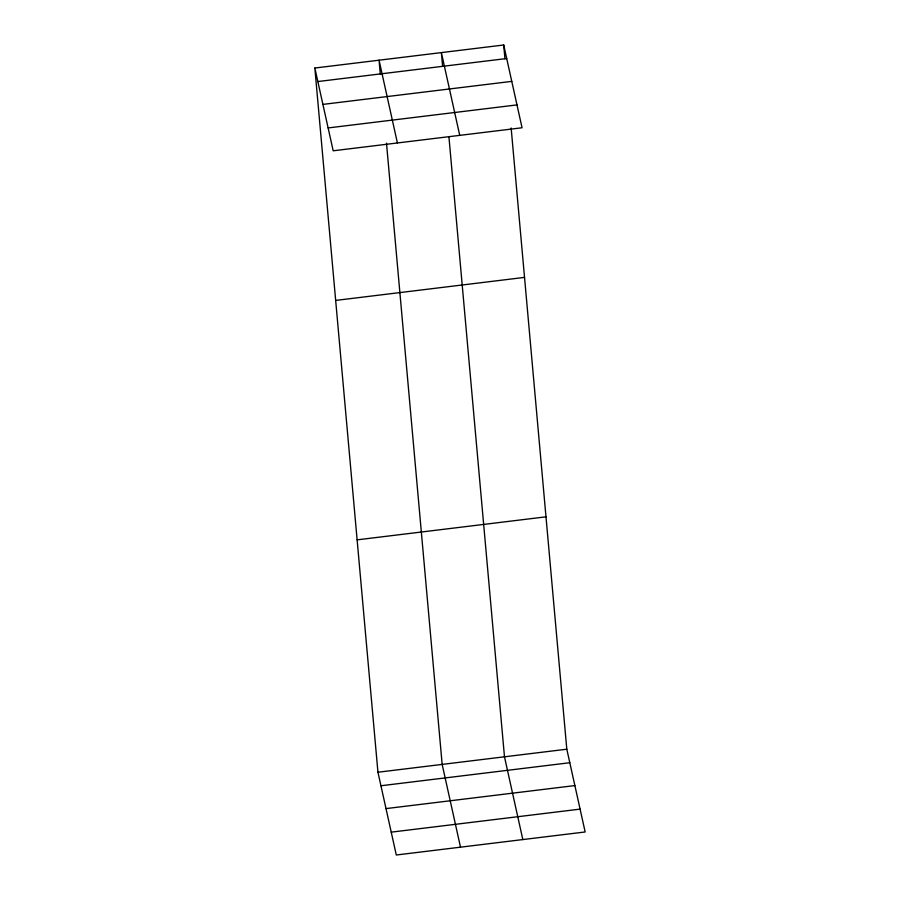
<?xml version="1.0" encoding="UTF-8"?>
<svg xmlns="http://www.w3.org/2000/svg" width="900" height="900" viewBox="0 0 900 900"><rect width="100%" height="100%" fill="white"/><g stroke="black" fill="none" stroke-linecap="round" stroke-linejoin="round"><path stroke-width="1.35" d="M314.843 68.029L503.707 45L522.056 127.766L333.191 150.795L314.843 68.029L377.944 772.234L396.293 855L585.158 831.971L566.809 749.205L511.144 127.991M317.835 81.551L506.711 58.523M322.909 104.4L511.774 81.371M328.129 127.935L516.994 104.906M335.666 300.42L524.531 277.391M357.12 539.854L545.985 516.825M377.944 772.234L566.809 749.205M380.936 785.756L569.801 762.727M386.01 808.605L574.875 785.576M391.219 832.151L580.095 809.123M459.731 135.36L441.382 52.594L442.62 66.431M397.406 142.965L379.058 60.199L380.295 74.036M522.832 839.576L504.484 756.81L448.942 136.98M460.507 847.17L442.159 764.404L386.494 143.19M503.707 45L504.945 58.837"/></g></svg>
